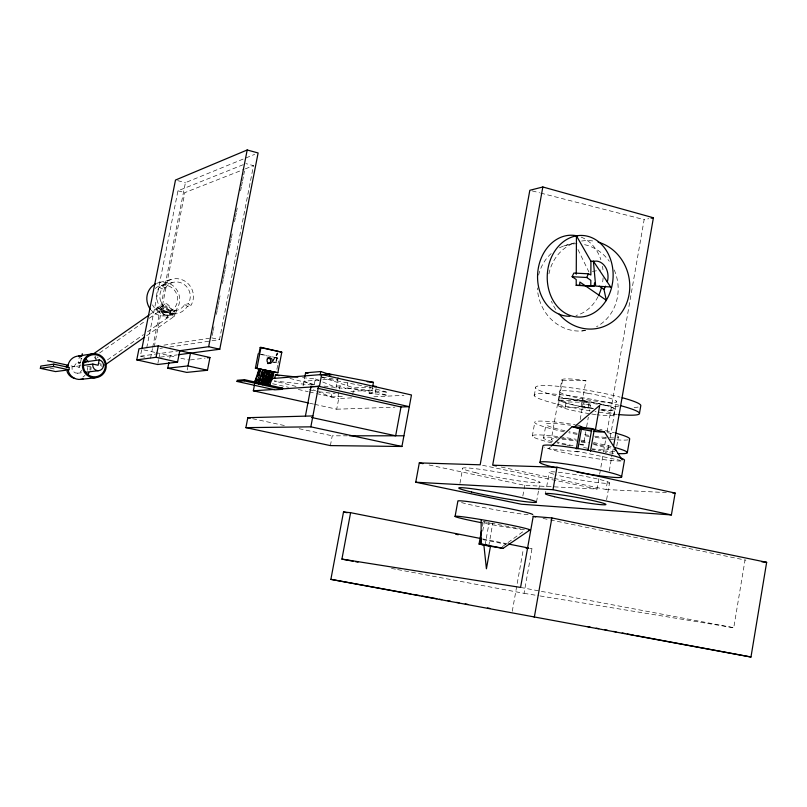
<?xml version="1.0" encoding="UTF-8"?>
<svg xmlns="http://www.w3.org/2000/svg" width="807" height="807" viewBox="0 0 807 807"><rect width="100%" height="100%" fill="white"/><g stroke="black" fill="none" stroke-linecap="round" stroke-linejoin="round"><path stroke-width="0.61" stroke-dasharray="4.04 3.03" d="M275.883 362.414L277.194 353.153L277.81 353.083L276.508 362.353L272.897 362.172M540.186 595.969L733.745 627.725L745.032 560.038L748.634 560.421M429.112 464.983L524.742 485.33L597.069 489.052L599.45 475.394M599.672 474.153L603.354 453.04M603.575 451.799L606.178 436.9M607.046 431.937L644.147 219.625L648.778 218.697M613.804 414.828L614.773 409.28M608.175 449.287L609.224 443.235M610.284 437.182L616.508 401.513M554.288 478.41L606.047 489.506L607.772 479.58M609.285 470.895L612.099 454.765M612.311 453.524L613.179 448.561M606.612 499.664L609.537 482.879M616.76 446.079L618.354 436.95M588.132 407.969L581.101 406.173L582.089 400.565L589.12 402.36L588.132 407.969L565.233 407.444L558.273 405.679L559.251 400.161L566.211 401.936L589.12 402.36M561.813 380.107A28.81 3.43 9.9 0 1 582.19 380.158L585.902 380.722L582.402 400.565L558.958 400.161L562.418 380.662L561.813 380.107L551.282 439.432M580.193 419.549L582.957 403.843L590.442 405.124L589.372 411.167M579.769 444.707L583.421 445L585.761 431.705M586.608 426.873L588.313 417.209M512.274 611.272L523.37 548.942M543.545 438.1L545.966 424.482M536.514 501.984L538.491 490.858M538.713 489.627L540.034 482.213M397.669 569.591L524.056 593.327L531.974 548.699L529.503 548.205M545.401 493.813L545.825 491.423M546.672 486.651L549.214 472.317M565.233 407.444L566.211 401.936M485.027 545.361L489.052 522.966L488.144 522.573M488.77 546.016L492.684 523.471L520.525 528.968M534.264 395.531L535.666 387.743M532.307 436.153L534.738 422.545M522.845 495.962L524.742 485.33M482.253 526.315L483.111 521.584L487.307 522.22M482.707 531.147L484.412 521.665M459.95 483.353L462.623 468.605M320.974 376.98L353.93 387.905L370.292 386.906L369.102 393.291L386.21 395.137L386.755 392.172L368.809 386.967M375.981 388.681L375.184 392.969L346.859 387.985L347.867 382.629M352.649 394.744L353.93 387.905M372.451 387.663L371.886 390.659L386.21 395.137M296.018 386.392L274.229 380.985L314.145 385.262L315.345 378.967L301.626 377.535M316.637 391.193L331.213 396.983L331.889 393.423M336.005 388.106L338.042 377.323M338.012 396.63L338.869 392.091M339.454 388.984L340.05 385.877L346.233 388.692L323.94 386.109M314.639 404.327L336.711 409.21L338.728 398.507L353.779 397.78M330.386 445.595L332.232 435.81L347.151 435.81M303.109 385.827L304.683 377.595M276.912 369.313L277.83 364.562M278.062 363.372L278.516 361.001M212.039 340.756L219.484 339.656L253.489 165.647L245.933 163.609M187.204 369.929L187.688 367.457M212.291 335.409L213.018 331.707M213.26 330.467L213.986 326.764M216.407 314.397L217.133 310.695M217.365 309.454L218.092 305.752M218.334 304.511L219.06 300.809M219.302 299.568L220.029 295.856M222.45 283.499L223.176 279.797M223.418 278.556L224.144 274.844M224.386 273.613L225.113 269.901M225.355 268.67L226.323 263.728M228.018 255.073L230.197 243.946M230.439 242.715L231.165 239.003M231.407 237.772L232.134 234.06M234.555 221.703L235.281 217.991M235.523 216.76L236.249 213.048M236.491 211.807L237.218 208.105M240.607 190.795L241.333 187.093M241.575 185.852L242.302 182.15M242.544 180.909L243.512 175.966M243.754 174.736L244.481 171.023M150.485 358.429L152.442 348.594M152.684 347.373L185.418 182.654L254.649 154.379M154.218 346.869L184.864 192.601L244.178 169.299M157.89 363.281L158.616 359.609M158.858 358.379L159.836 353.486L178.549 350.884M169.773 358.066L170.216 355.816M144.877 357.178L140.398 356.18L141.618 350.026M146.723 347.767L177.964 190.805L243.623 164.527M80.518 364.159A5.246 5.165 67.7 0 0 78.128 362.918L79.207 357.541A10.763 10.592 67.7 0 1 81.83 358.49M81.366 358.258L79.449 367.72L70.058 365.672M272.433 361.193L277.194 353.153M272.514 362.02L277.81 353.083M550.394 446.967L548.578 448.662L578.659 451.96L575.865 451.325L577.479 451.274L620.361 460.383M157.718 307.154A13.88 13.336 69.4 0 0 170.529 311.603L171.215 314.77A17.118 16.453 69.4 0 1 155.398 309.293L157.718 307.154L163.397 305.924A13.88 13.326 69.8 0 0 176.309 310.413A14.012 13.447 69.8 0 0 184.753 304.501L188.182 303.775L190.845 305.591L187.406 306.317A17.29 16.594 69.8 0 1 177.005 313.61L166.888 315.638M590.442 405.124L582.957 403.843M502.307 546.702L524.368 530.653M107.442 359.922L143.475 334.643M147.6 331.758L172.728 314.125A5.064 1.332 54.4 0 0 169.763 307.608A5.064 1.332 54.4 0 0 167.291 308.103A5.064 1.332 54.4 0 0 172.728 314.125M146.682 335.722L174.241 316.374M99.614 352.941L145.028 321.206M149.154 318.321L167.12 305.772M150.253 314.236L165.617 303.523M245.348 168.845L253.489 165.647M563.76 245.974L574.705 242.806A44.395 40.743 78.2 0 0 548.518 276.065M159.715 282.43L173.081 278.98M161.39 285.335L173.777 282.198M167.21 312.289L176.309 310.413L177.005 313.61A23.181 22.223 69.3 0 1 161.057 308.072A17.29 16.594 69.8 0 1 159.241 287.11L162.55 286.283A17.381 16.675 70 0 1 185.66 281.613A17.381 16.675 70 0 1 190.845 305.591M159.241 287.11L161.925 288.946L165.253 288.119A14.082 13.507 70 0 1 183.976 284.336A14.082 13.507 70 0 1 188.182 303.775M155.398 309.293L161.057 308.072L163.397 305.924A14.012 13.447 69.8 0 1 161.925 288.946M582.018 330.941L585.368 330.345M592.429 271.424L600.62 270.103M163.912 345.154L209.346 338.254M159.927 348.422L162.409 348.059M169.853 346.97L210.798 340.937M78.128 362.918L80.488 362.575A5.266 5.185 68.2 0 0 74.355 366.61M140.398 356.18L157.405 353.819M80.529 365.763L72.015 366.923A5.246 5.165 67.7 0 0 81.709 370.413M86.924 366.721L90.656 366.227M160.351 357.128L177.379 354.868M77.401 373.258L82.354 372.652M190.371 359.912L205.059 358.126M275.167 357.541L274.551 357.612L278.97 358.621M276.256 358.005L276.882 357.935M319.168 380.047L303.997 381.176L314.145 385.262M322.77 379.784L328.782 379.33L367.599 386.735M340.05 385.877L333.23 386.311L322.054 381.721M350.894 391.405L369.656 390.346M369.102 393.291L375.184 392.969M331.213 396.983L344.024 396.328M373.843 396.802L403.944 395.339M336.711 409.21L394.815 407.182M562.418 380.662L585.902 380.722M606.047 489.506L666.35 492.603M273.512 362.111L276.508 362.353M346.859 387.985L386.755 392.172M529.574 548.417L531.974 548.699M319.068 391.788L335.167 393.685M581.101 406.173L585.136 406.809A28.467 3.026 9.9 0 1 592.52 408.181M524.056 593.327L538.945 595.768M489.052 522.966L492.795 523.622M322.275 377.03L338.244 379.835M579.587 443.991L583.421 445M520.576 587.425L733.745 627.725M391.476 568.421L396.439 569.359M483.111 521.584L485.118 521.978M482.626 538.894L507.3 543.797M482.889 539.641L506.322 544.291M543.061 518.427L549.214 519.688M550.445 519.94L745.032 560.038M482.626 465.316L597.069 489.052M501.298 467.051L553.057 478.148M252.712 418.732L284.518 425.561M299.195 428.719L332.232 435.81M50.145 368.093L54.805 369.102M309.737 403.248L313.419 404.065M272.595 383.739L288.513 387.289M298.318 389.478L308.113 391.667M309.333 391.94L315.456 393.312M316.687 393.584L338.728 398.507M143.878 349.905L154.924 352.387M156.155 352.659L176.138 357.138M180.869 358.207L189.141 360.063M261.418 354.323L271.213 356.573M272.433 356.855L278.556 358.258M259.35 354.132L267.531 356.008M211.807 337.881L219.484 339.656M309.333 389.69L315.386 391.193M289.935 378.433L316.536 385.09M532.257 190.916L539.56 192.792M540.771 193.105L644.147 219.625M177.964 190.805L184.864 192.601M177.701 180.637L185.418 182.654M313.277 389.862L315.517 390.749M315.345 378.967L320.934 381.267M162.55 286.283L165.253 288.119M184.753 304.501L187.406 306.317M558.273 405.679L558.938 406.224A28.467 3.026 9.9 0 0 588.696 413.547M577.983 249.545L588.908 271.979M558.383 472.246A30.646 2.209 10.1 0 1 601.417 479.933A30.646 2.209 10.1 0 1 599.561 482.798A30.646 2.209 10.1 0 1 556.588 475M553.794 474.234A30.646 2.209 10.1 0 1 554.762 471.913M555.72 309.505A44.395 40.743 78.2 0 1 551.433 301.263M581.605 241.031A44.395 40.743 78.2 0 1 594.628 241.253M585.499 330.507A43.79 40.269 78.2 0 1 537.371 287.948M538.612 275.066A43.79 40.269 78.2 0 1 551.605 253.186M559.443 247.85A43.79 40.269 78.2 0 1 578.75 243.835M584.601 244.662A43.79 40.269 78.2 0 1 609.275 261.256M614.238 269.952A43.79 40.269 78.2 0 1 596.534 326.714M581.181 237.117A40.562 32.794 -86.3 0 1 600.852 259.662M602.496 266.31A40.562 32.794 -86.3 0 1 602.96 269.73M603.101 277.88A40.562 32.794 -86.3 0 1 602.163 284.79M598.027 296.643A40.562 32.794 -86.3 0 1 576.006 315.466M620.936 461.009A41.409 3.5 10 0 1 580.707 456.046A41.409 3.5 10 0 1 544.443 447.098M524.399 529.816A38.111 1.584 10.3 0 1 482.021 522.825M528.081 514.715A38.08 1.886 10.3 0 1 492.996 509.338A38.08 1.886 10.3 0 1 460.504 502.257M593.508 444.465A28.891 2.562 10 0 1 608.165 449.378A28.891 2.562 10 0 1 592.167 448.843M587.587 448.198A28.891 2.562 10 0 1 581.554 447.239M573.061 445.686A28.891 2.562 10 0 1 555.589 441.469M552.523 440.319A28.891 2.562 10 0 1 556.527 438.746M562.227 439.21A28.891 2.562 10 0 1 576.491 441.177M581.151 441.974A28.891 2.562 10 0 1 586.487 442.982M614.783 451.284A36.789 3.258 10 0 1 598.249 450.387M594.709 449.943A36.789 3.258 10 0 1 592.227 449.6M570.176 445.817A36.789 3.258 10 0 1 566.847 445.131M565.757 444.899A36.789 3.258 10 0 1 557.052 442.902M552.442 441.691A36.789 3.258 10 0 1 560.542 438.13M561.561 438.251A36.789 3.258 10 0 1 576.4 440.42M581.211 441.258A36.789 3.258 10 0 1 588.384 442.609M592.984 443.547A36.789 3.258 10 0 1 613.976 449.217M613.602 437.908A36.759 3.51 10 0 1 609.224 437.747M605.674 437.465A36.759 3.51 10 0 1 594.588 436.173M588.666 435.296A36.759 3.51 10 0 1 582.886 434.348M577.076 433.298A36.759 3.51 10 0 1 569.217 431.725M564.981 430.797A36.759 3.51 10 0 1 546.067 424.048A36.759 3.51 10 0 1 570.61 425.259M607.469 432.522A36.759 3.51 10 0 1 613.37 434.297M617.073 435.8A36.759 3.51 10 0 1 617.153 437.666M601.225 409.694A28.84 3.147 9.9 0 0 614.056 408.292A28.84 3.147 9.9 0 0 586.114 401.15L578.69 399.99A28.84 3.147 9.9 0 0 558.343 399.647L559.564 400.675A28.84 3.147 9.9 0 0 593.316 408.685A28.457 3.107 9.9 0 1 559.907 400.716L558.716 399.707A28.457 3.107 9.9 0 1 578.79 400.05L586.124 401.19A28.457 3.107 9.9 0 1 613.693 408.241A28.457 3.107 9.9 0 1 601.033 409.623M613.552 453.241A48.259 4.277 10 0 1 605.22 452.394M551.685 442.841A48.259 4.277 10 0 1 558.888 436.708M560.038 436.859A48.259 4.277 10 0 1 576.228 439.311M580.828 440.108A48.259 4.277 10 0 1 587.768 441.389M593.609 442.539A48.259 4.277 10 0 1 611.05 446.483M628.048 439.835A48.228 4.61 10 0 1 615.892 439.785M613.673 439.613A48.228 4.61 10 0 1 608.831 439.129M606.269 438.847A48.228 4.61 10 0 1 595.102 437.364M589.171 436.456A48.228 4.61 10 0 1 583.128 435.447M577.066 434.368A48.228 4.61 10 0 1 568.764 432.754M564.164 431.795A48.228 4.61 10 0 1 535.031 421.809A48.228 4.61 10 0 1 575.23 424.764M576.38 424.946A48.228 4.61 10 0 1 580.99 425.723M599.682 429.314A48.228 4.61 10 0 1 602.032 429.818M605.421 430.585A48.228 4.61 10 0 1 614.531 432.824M617.103 414.425A53.413 5.82 9.9 0 1 595.011 411.6M590.149 410.824A53.413 5.82 9.9 0 1 536.655 393.887A53.413 5.82 9.9 0 1 619.736 405.427M638.125 407.071A53.393 6.032 9.9 0 1 631.548 407.474M618.444 406.758A53.393 6.032 9.9 0 1 548.498 393.695A53.393 6.032 9.9 0 1 549.799 385.706A53.393 6.032 9.9 0 1 620.008 397.135M600.701 409.976A28.467 3.026 9.9 0 1 613.723 415.07A28.467 3.026 9.9 0 1 596.847 414.727M595.717 414.576A28.467 3.026 9.9 0 1 589.897 413.739M90.071 367.185A10.804 10.632 68.2 0 1 89.88 369.979M91.009 367.135A11.772 11.58 68.2 0 1 90.798 370.181M87.66 367.498A10.763 10.592 67.7 0 1 87.469 370.282M85.028 375.225A10.763 10.592 67.7 0 1 82.939 377.04M156.639 283.378A16.997 16.352 69.1 0 1 177.469 290.964A16.997 16.352 69.1 0 1 172.991 312.924A16.997 16.352 69.1 0 1 151.171 310.201M155.257 288.452A13.8 13.275 69.2 0 1 174.837 290.732A13.8 13.275 69.2 0 1 171.447 310.574A13.8 13.275 69.2 0 1 152.452 304.875M102.156 366.368A7.909 1.755 54.1 0 1 100.129 364.814M96.426 360.315A7.909 1.755 54.1 0 1 94.469 357.047M101.49 364.068A5.145 1.14 54.1 0 1 99.513 363.15M96.396 359.125A5.145 1.14 54.1 0 1 95.256 356.018M97.223 356.926A5.145 1.14 54.1 0 1 98.03 357.773M161.753 306.277L159.423 308.425A23.121 22.172 69.2 0 0 175.331 313.943L174.645 310.766A13.85 13.295 69.7 0 1 161.753 306.277M587.516 393.211L580.082 392.071A28.82 3.258 9.9 0 0 559.735 391.839L560.936 392.898A28.82 3.258 9.9 0 0 593.851 400.857A28.82 3.258 9.9 0 0 616.336 401.119A28.82 3.258 9.9 0 0 587.516 393.211M171.427 314.801L170.196 313.55A7.788 2.058 54.4 0 1 165.223 305.308A7.788 2.058 54.4 0 1 168.038 304.733A7.788 2.058 54.4 0 1 173.989 312.783L174.534 314.185A7.788 2.058 54.4 0 1 171.427 314.801M475.091 472.579A39.412 2.613 10.3 0 0 539.157 482.737A39.412 2.613 10.3 0 0 489.597 470.713A39.412 2.613 10.3 0 0 475.091 472.579M161.723 311.996A5.074 1.321 54.4 0 0 167.16 318.039A5.074 1.321 54.4 0 0 164.174 311.522A5.074 1.321 54.4 0 0 161.723 311.996M162.308 311.593A5.074 1.321 54.4 0 0 167.735 317.625A5.074 1.321 54.4 0 0 164.759 311.119A5.074 1.321 54.4 0 0 162.308 311.593"/><path stroke-width="1.21" d="M481.406 531.036L479.055 544.049L483.262 544.725L481.073 543.948L481.174 519.587M595.445 283.529L594.527 282.894L594.164 286.142L576.198 285.375L576.228 279.525L572.133 276.71L573.838 273.069L588.434 273.795L590.855 274.985L590.936 261.246L576.45 235.846L576.248 274.239M590.795 286.243L590.825 280.332L586.719 277.487L572.133 276.71M576.198 285.375L579.547 285.275L579.91 282.067L606.299 300.234L603.989 289.441L605.502 286.172M350.601 512.687L343.51 511.991L330.88 579.355L750.974 657.019L766.65 562.318L551.877 517.943L533.205 516.389L520.576 587.425L341.916 559.11L350.601 512.687L480.155 538.41M542.839 186.982L529.826 190.291L480.165 464.802L419.307 462.895L415.746 482.223L521.362 504.224L671.404 514.927L675.136 493.057L556.971 467.223L492.673 465.195L542.839 186.982L653.408 217.769L613.613 446.079M621.582 476.907L624.477 460.283A41.409 3.5 10 0 0 584.036 449.529A41.409 3.5 10 0 0 542.929 445.918L539.984 462.472M627.311 452.606L629.692 438.907A48.228 4.61 10 0 0 615.539 433.097M639.447 413.487L640.808 405.649A53.393 6.032 9.9 0 0 622.217 397.72M576.299 448.894L580.142 427.034L591.834 428.567L594.325 429.334L590.482 451.234M577.903 448.843L581.766 426.933M587.99 450.498L591.834 428.567M415.746 482.223L552.997 489.678L556.971 467.223M534.284 617.426L551.877 517.943M480.357 544.17L481.426 538.249M455.077 516.48L457.862 501.177A38.08 1.886 10.3 0 1 493.864 505.676A38.08 1.886 10.3 0 1 532.731 514.594M312.914 415.938L247.82 417.683L245.893 427.639L330.386 445.595L401.936 446.483L411.469 394.976L321.67 374.529L269.195 378.796M305.399 416.14L310.988 386.755L318.553 386.26L409.3 406.678L400.998 406.97L395.652 435.79L311.492 417.461M372.652 386.603L373.439 382.367L329.781 374.034L320.157 374.811L320.783 371.533L331.132 375.003M245.893 427.639L310.846 426.842L318.553 386.26M321.67 374.529L319.411 386.452L310.988 386.755M329.377 376.153L329.781 374.034M282.389 389.327L282.611 388.177L244.501 379.683L237.258 380.289L237.036 381.439L274.814 389.821L282.389 389.327L244.279 380.854L237.036 381.439M304.905 376.405L305.591 372.824L320.783 371.533M244.279 380.854L244.501 379.683M255.416 368.163L258.179 353.859L258.966 353.769L260.187 347.484L260.984 347.383L281.804 352.185L277.86 372.723L255.416 368.163L277.86 372.723M256.999 368.012L260.984 347.383M254.78 382.014L259.097 368.809L257.917 374.942L255.849 379.098L255.073 383.143M308.516 402.975L253.348 390.8L254.518 384.747M254.982 382.326L255.446 379.905M256.263 382.347L256.717 380.016M256.747 382.468L259.39 375.275L260.58 369.142L260.066 369.192M259.42 372.491L259.854 370.292M258.401 382.821L262.719 369.626L261.539 375.749L259.471 379.905L258.694 383.95M260.358 383.264L263.011 376.082L264.192 369.959L263.677 370.01M261.014 383.406L265.332 370.221L264.151 376.344L261.498 383.527M262.618 375.507L263.042 373.308M262.709 382.568L263.163 380.238M262.779 384.858L263.556 380.823L265.624 376.667L266.804 370.554M263.566 383.971L267.884 370.796L266.703 376.909L264.635 381.065L264.05 384.092M265.866 372.794L266.29 370.605M265.039 384.303L265.483 381.973M265.523 384.414L270.052 371.281L268.872 377.404L266.794 381.54L266.017 385.585M265.725 384.455L266.401 380.965M268.418 373.369L269.356 371.129L268.176 377.242L266.703 376.909M267.42 383.618L267.874 381.287M267.682 384.899L268.267 381.872L270.345 377.726L271.525 371.613L271.001 371.664M268.035 384.969L272.363 371.805L271.182 377.918L269.104 382.064L268.529 385.09M269.942 377.151L270.365 374.962M269.8 386.422L270.577 382.387L272.655 378.251L273.835 372.138L256.001 368.113M272.463 376.576L273.835 372.138M274.703 378.503L275.419 374.791L297.874 377.141M178.569 354.707L219.776 349.239L258.109 152.967L247.194 149.981L175.492 180.052L141.871 348.795M168.885 362.565L167.775 368.194L187.97 365.924L190.492 353.123M167.775 368.194L186.72 372.4L207.47 370.272L209.961 357.521L158.323 345.86L138.965 348.806L136.766 359.872L157.647 364.512L177.55 362.101L179.8 350.712L208.65 346.707L247.194 149.981M136.766 359.872L156.054 357.299L158.323 345.86M82.284 353.698L81.769 356.24A11.772 11.58 68.2 0 0 67.818 367.276M82.99 362.222L99.19 359.912L98.121 365.238L92.866 364.078L82.99 365.43M40.35 368.315L53.353 366.459L53.817 364.159L69.352 367.538L68.888 369.828L55.522 371.583L40.35 368.315L40.804 366.075L53.817 364.159M586.719 277.487L588.434 273.795M265.705 380.813L267.783 376.667M268.388 380.258L269.427 378.19M270.698 380.773L272.252 377.676M551.302 446.12L572.173 426.621L582.936 427.68L580.142 427.034M104.849 365.087L144.645 337.155M93.925 353.547L149.224 314.952M488.77 546.016L503.054 548.346L529.997 529.957M651.098 218.233L653.408 217.769M78.753 355.988L93.652 353.658M84.826 372.35L98.444 370.675M207.51 357.824L209.961 357.521M281.804 352.185L260.187 347.484M80.155 379.441L95.095 377.807M256.697 379.804L265.442 379.098M280.443 388.318L282.611 388.177M253.348 390.8L274.501 389.408M280.725 388.994L310.584 387.027M373.954 386.684L376.385 386.543L372.693 385.887M622.126 459.869L604.453 431.856L601.508 432.017A16.12 1.564 10 0 1 593.77 431.331M590.936 261.246L596.958 261.115A16.09 12.902 -86.2 0 1 607.318 281.915M349.643 435.81L403.914 435.79M672.624 492.926L675.136 493.057M579.547 285.275L594.164 286.142M367.185 381.721L373.439 382.367M761.848 561.813L766.65 562.318M592.005 429.274L573.979 427.175L599.702 405.417L595.445 429.677L593.216 429.415L604.453 431.856M525.982 548.003L528.383 548.276M305.591 372.824L308.082 373.177M481.073 543.948L503.054 548.346M485.965 545.522L487.832 545.855M330.88 579.355L410.995 594.002M413.456 594.456L419.62 595.586M422.091 596.04L436.88 598.744M439.341 599.187L441.802 599.641M447.966 600.771L450.437 601.225M456.601 602.345L459.062 602.799M465.225 603.929L467.687 604.382M487.408 607.984L489.879 608.438M587.567 626.565L590.048 627.029M596.232 628.179L598.713 628.643M604.897 629.793L607.378 630.257M613.562 631.407L616.044 631.871M622.227 633.021L624.709 633.485M627.18 633.949L633.374 635.099M635.845 635.563L750.974 657.019M341.916 559.11L353.073 561.208M355.544 561.672L358.026 562.136M479.055 544.049L485.027 545.361M508.531 544.039L528.272 547.963M343.51 511.991L347.202 512.727M455.743 534.264L458.215 534.748M533.205 516.389L535.666 516.904M552.997 489.678L671.404 514.927M419.307 462.895L422.979 463.672M493.914 465.457L496.376 465.992M247.82 417.683L250.261 418.208M53.353 366.459L68.888 369.828M310.846 426.842L401.936 446.483M47.613 360.79L68.05 365.238M255.849 379.098L257.332 379.431M259.471 379.905L260.943 380.238M262.083 380.49L263.556 380.823M264.635 381.065L266.108 381.388M266.794 381.54L268.267 381.872M269.104 382.064L270.577 382.387M156.054 357.299L177.55 362.101M187.97 365.924L207.47 370.272M257.917 374.942L259.39 375.275M261.539 375.749L263.011 376.082M264.151 376.344L265.624 376.667M268.872 377.404L270.345 377.726M271.182 377.918L272.655 378.251M317.938 388.318L400.998 406.97M208.65 346.707L219.776 349.239M275.419 374.791L279.051 375.699M572.173 426.621L576.622 427.982A16.12 1.564 10 0 0 591.813 431.049M599.238 286.152L603.989 289.441M598.108 242.09A44.395 40.743 78.2 0 1 624.356 308.133A44.395 40.743 78.2 0 1 559.15 314.115M569.924 316.273A40.562 32.794 -86.3 0 1 537.775 272.07A40.562 32.794 -86.3 0 1 577.62 235.987M601.629 287.06A40.562 32.794 -86.3 0 1 598.522 295.634M555.509 467.677A41.439 3.147 10.1 0 1 557.788 462.925A41.439 3.147 10.1 0 1 619.837 475.585A41.439 3.147 10.1 0 1 580.455 472.761M579.295 472.559A41.439 3.147 10.1 0 1 576.975 472.135M480.871 522.593A38.111 1.584 10.3 0 1 456.591 516.198A38.111 1.584 10.3 0 1 502.388 523.42A38.111 1.584 10.3 0 1 528.908 530.179M614.369 447.35A48.259 4.277 10 0 1 617.567 453.524M614.672 449.549A36.789 3.258 10 0 1 615.973 450.639M620.825 405.719A53.413 5.82 9.9 0 1 618.323 414.536M83.131 378.887A11.772 11.58 68.2 0 1 67.939 369.313M85.017 358.601A10.804 10.632 68.2 0 1 88.326 361.879M88.972 372.632A10.804 10.632 68.2 0 1 87.418 374.942M99.19 359.912A5.457 5.356 71.5 0 1 103.367 366.388A5.457 5.356 71.5 0 1 97.042 370.554A5.457 5.356 71.5 0 1 92.866 364.078M74.96 378.533A10.763 10.592 67.7 0 1 66.991 371.321M66.446 367.629A10.763 10.592 67.7 0 1 66.658 365.763M84.12 360.083A10.763 10.592 67.7 0 1 85.925 362.222M150.475 309.343A16.997 16.352 69.1 0 1 155.68 283.832M93.572 353.849A7.909 1.755 54.1 0 1 94.58 353.698M267.218 358.147A2.774 2.633 82.5 0 1 270.688 360.658A2.774 2.633 82.5 0 1 267.531 363.503M490.454 546.319L486.419 568.774L483.817 544.432L490.454 546.319M610.617 286.969L595.677 286.092L593.387 261.196L610.617 286.969M554.449 496.698A30.676 1.866 10.1 0 0 604.836 504.789A30.676 1.866 10.1 0 0 567.462 495.831A30.676 1.866 10.1 0 0 554.449 496.698M471.57 492.008A39.452 2.209 10.3 0 0 535.656 502.418A39.452 2.209 10.3 0 0 485.965 490.807A39.452 2.209 10.3 0 0 471.57 492.008M605.966 300.769A40.844 32.916 -86.3 0 0 585.075 235.735A40.844 32.916 -86.3 0 0 549.517 292.275A40.844 32.916 -86.3 0 0 605.966 300.769M82.667 363.211A12.105 11.883 70.9 0 0 98.141 377.232A12.105 11.883 70.9 0 0 102.217 356.765A12.105 11.883 70.9 0 0 82.667 363.211M83.625 363.412A11.116 10.915 70.9 0 0 97.839 376.294A11.116 10.915 70.9 0 0 101.581 357.491A11.116 10.915 70.9 0 0 83.625 363.412M267.299 359.347A2.784 2.633 82.5 0 0 269.831 363.402A2.784 2.633 82.5 0 0 271.858 359.115A2.784 2.633 82.5 0 0 267.299 359.347"/></g></svg>
